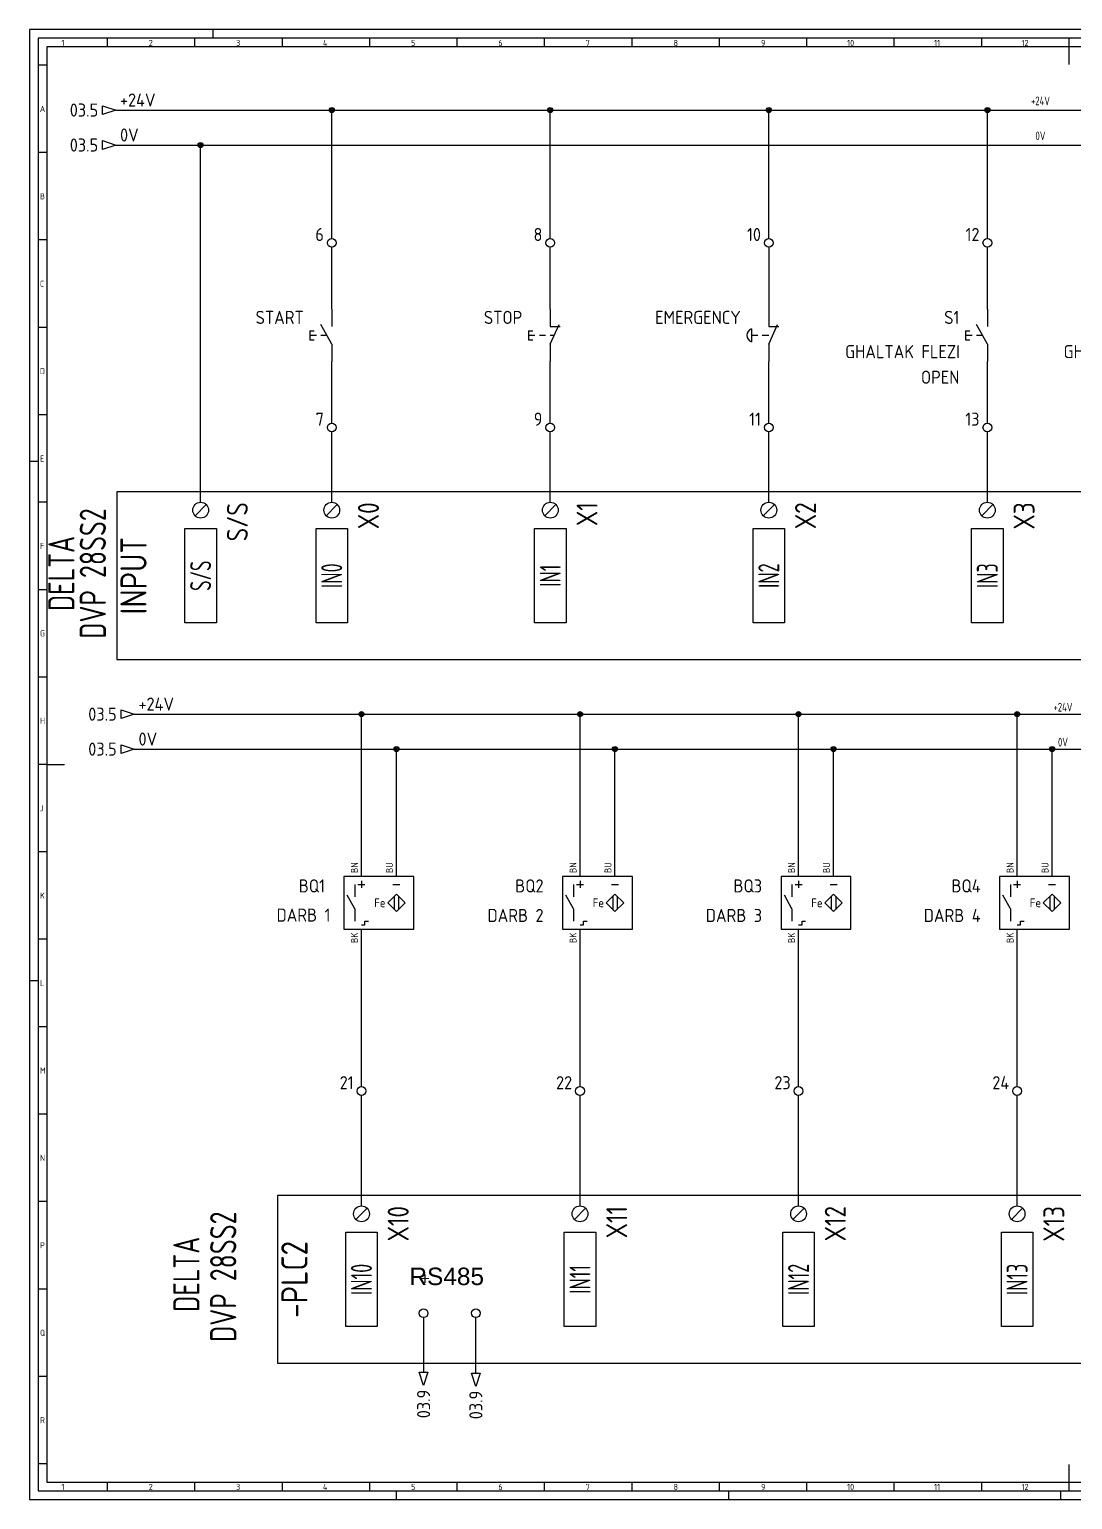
# Model space of a CAD drawing. Header units: millimetres. Extents: x -105 to 1084, y 213 to 1054.
# Drawn here: x -105 to 492, y 213 to 1054 of the extents above; entities that cross this region are included whole.
import ezdxf
from ezdxf.enums import TextEntityAlignment as Align

# ---------------------------------------------------------------- set-up
doc = ezdxf.new("R2010")
doc.units = ezdxf.units.MM
doc.header["$LTSCALE"] = 8
for name, color, linetype in [('035', 5, 'Continuous'), ('07', 7, 'Continuous'), ('DESC', 1, 'Continuous'), ('MISC', 2, 'Continuous'), ('RED_2.5mm^2', 1, 'Continuous'), ('SYMS', 7, 'Continuous'), ('TAGS', 51, 'Continuous'), ('TERMS', 4, 'Continuous'), ('WIRENO', 70, 'Continuous'), ('WIREREF_DEST', 61, 'Continuous'), ('XREF', 7, 'Continuous')]:
    doc.layers.add(name, color=color, linetype=linetype)
doc.styles.add('ISO Proportional', font='isocp.shx')
doc.styles.add('WD_IEC', font='ISOCP2.shx', dxfattribs={"width": 0.9, "height": 4})

# ---------------------------------------------------------------- blocks, each defined once
blk = doc.blocks.new('IEC_border_a0')
at = {"layer": '035', "color": 0}
for p, q in [((0, 841), (0, 0)), ((1189, 841), (0, 841)), ((44.5, 836), (44.5, 831)), ((94.5, 836), (94.5, 831)), ((105, 841), (105, 836)), ((144.5, 836), (144.5, 831)), ((194.5, 836), (194.5, 831)), ((244.5, 836), (244.5, 831)), ((294.5, 836), (294.5, 831)), ((344.5, 836), (344.5, 831)), ((394.5, 836), (394.5, 831)), ((444.5, 836), (444.5, 831)), ((494.5, 836), (494.5, 831)), ((544.5, 836), (544.5, 831)), ((594.5, 836), (594.5, 831)), ((9.98, 820.54), (5, 820.54)), ((9.98, 770.54), (5, 770.54)), ((9.98, 720.54), (5, 720.54)), ((9.98, 670.54), (5, 670.54)), ((9.98, 620.54), (5, 620.54)), ((0, 594), (5, 594)), ((10, 570.5), (5.02, 570.5)), ((10, 520.5), (5, 520.5)), ((10, 470.5), (5.02, 470.5)), ((10, 420.5), (5.02, 420.5)), ((10, 370.5), (5.02, 370.5)), ((10, 320.5), (5.02, 320.5)), ((0, 297), (5, 297)), ((10.02, 270.46), (5.03, 270.46)), ((10.02, 220.46), (5.03, 220.46)), ((10.02, 170.46), (5.03, 170.46)), ((10.02, 120.46), (5.03, 120.46)), ((10.02, 70.46), (5.03, 70.46)), ((10.03, 20.42), (5.05, 20.42)), ((44.5, 10), (44.5, 5)), ((94.5, 10), (94.5, 5)), ((144.5, 10), (144.5, 5)), ((194.5, 10), (194.5, 5)), ((244.5, 10), (244.5, 5)), ((294.5, 10), (294.5, 5)), ((344.5, 10), (344.5, 5)), ((394.5, 10), (394.5, 5)), ((444.5, 10), (444.5, 5)), ((494.5, 10), (494.5, 5)), ((544.5, 10), (544.5, 5)), ((594.5, 10), (594.5, 5)), ((0, 0), (1189, 0)), ((210, 0), (210, 5)), ((400, 0), (400, 5)), ((590, 0), (590, 5))]:
    blk.add_line(p, q, dxfattribs=at)
blk.add_lwpolyline([(10, 10), (1179, 10), (1179, 831), (10, 831)], close=True, dxfattribs=at)
at = {"layer": '07', "color": 0}
for p, q in [((594.5, 831), (594.5, 821)), ((10, 420.5), (20, 420.5)), ((594.5, 20), (594.5, 10))]:
    blk.add_line(p, q, dxfattribs=at)
blk.add_lwpolyline([(5, 5), (1184, 5), (1184, 836), (5, 836)], close=True, dxfattribs=at)
at = {"layer": '035', "color": 0, "style": 'ISO Proportional'}
for s, p in [('1', (18.31, 831.5)), ('2', (68.23, 831.5)), ('3', (118.18, 831.5)), ('4', (167.88, 831.5)), ('5', (218.34, 831.5)), ('6', (268.19, 831.5)), ('7', (318.17, 831.5)), ('8', (368.42, 831.5)), ('9', (418.46, 831.5)), ('10', (467.72, 831.5)), ('11', (517.49, 831.5)), ('12', (567.49, 831.5)), ('A', (6, 793.79)), ('B', (6, 743.79)), ('C', (6, 693.79)), ('D', (6, 643.79)), ('E', (6.02, 593.75)), ('F', (6.02, 543.75)), ('G', (6.02, 493.75)), ('H', (6.02, 443.75)), ('J', (6.02, 393.75)), ('K', (6.02, 343.75)), ('L', (6.03, 293.72)), ('M', (6.03, 243.72)), ('N', (6.03, 193.72)), ('P', (6.03, 143.72)), ('Q', (6.03, 93.72)), ('R', (6.05, 43.68)), ('1', (18.31, 5.5)), ('2', (68.23, 5.5)), ('3', (118.18, 5.5)), ('4', (167.88, 5.5)), ('5', (218.34, 5.5)), ('6', (268.19, 5.5)), ('7', (318.17, 5.5)), ('8', (368.42, 5.5)), ('9', (418.46, 5.5)), ('10', (467.72, 5.5)), ('11', (517.49, 5.5)), ('12', (567.49, 5.5))]:
    blk.add_text(s, height=3.5, dxfattribs=at).set_placement(p)
blk = doc.blocks.new('PLCIO_F85')
at = {"layer": 'SYMS'}
for p, q in [((-48, 48), (-48, -48)), ((1036, 48), (-48, 48)), ((-3.18, 34.32), (3.18, 40.68)), ((71.82, 34.32), (78.18, 40.68)), ((196.82, 34.32), (203.18, 40.68)), ((321.82, 34.32), (328.18, 40.68)), ((446.82, 34.32), (453.18, 40.68)), ((-9, -27), (-9, 27)), ((-9, 27), (9, 27)), ((9, 27), (9, -27)), ((66, -27), (66, 27)), ((66, 27), (84, 27)), ((84, 27), (84, -27)), ((191, -27), (191, 27)), ((191, 27), (209, 27)), ((209, 27), (209, -27)), ((316, -27), (316, 27)), ((316, 27), (334, 27)), ((334, 27), (334, -27)), ((441, -27), (441, 27)), ((441, 27), (459, 27)), ((459, 27), (459, -27)), ((9, -27), (-9, -27)), ((84, -27), (66, -27)), ((209, -27), (191, -27)), ((334, -27), (316, -27)), ((459, -27), (441, -27)), ((-48, -48), (1036, -48))]:
    blk.add_line(p, q, dxfattribs=at)
for centre in [(0, 37.5), (75, 37.5), (200, 37.5), (325, 37.5), (450, 37.5)]:
    blk.add_circle(centre, 4.5, dxfattribs=at)
at = {"layer": 'SYMS', "style": 'WD_IEC', "width": 0.9}
for tag, p in [('TERMDESC02', (81.25, 60)), ('TERMDESC03', (206.25, 60)), ('TERMDESC04', (331.25, 60)), ('TERMDESC05', (456.25, 60)), ('TERMDESC06', (581.25, 60)), ('TERMDESC08', (831.25, 60)), ('TERMDESC09', (956.25, 60)), ('TERMDESC01', (6.25, 60)), ('TERMDESC07', (706.25, 60))]:
    blk.add_attdef(tag, text='', height=12, rotation=90, dxfattribs=at).set_placement(p, align=Align.TOP_LEFT)
at = {"layer": 'SYMS', "style": 'WD_IEC', "width": 0.9, "flags": 1}
for tag, p in [('X2TERM01', (0, 42)), ('X2TERM02', (75, 42)), ('X2TERM03', (200, 42)), ('X2TERM04', (325, 42)), ('X2TERM05', (450, 42)), ('X2TERM06', (575, 42)), ('X2TERM07', (700, 42)), ('X2TERM08', (825, 42)), ('X2TERM09', (950, 42))]:
    blk.add_attdef(tag, text='', height=1.92, rotation=90, dxfattribs=at).set_placement(p, align=Align.RIGHT)
at = {"layer": 'SYMS', "style": 'WD_IEC', "width": 0.9}
for tag, p in [('TERM01', (15, 42)), ('TERM02', (90, 42)), ('TERM03', (215, 42)), ('TERM04', (340, 42)), ('TERM05', (465, 42)), ('TERM06', (590, 42)), ('TERM07', (715, 42)), ('TERM08', (840, 42)), ('TERM09', (965, 42))]:
    blk.add_attdef(tag, text='', height=12, rotation=90, dxfattribs=at).set_placement(p, align=Align.TOP_RIGHT)
at = {"layer": 'SYMS', "style": 'WD_IEC'}
for tag, width, p in [('LINE1', 0.9, (-87, 0)), ('LINE2', 0.9, (-69, 0)), ('DESC', 0.9, (-50.84, 0)), ('INST', 0.8, (-159, 0)), ('LOC', 0.8, (-141, 0)), ('MFG', 0.8, (-123, 0)), ('CAT', 0.8, (-105, 0)), ('TAG', 0.9, (-30.87, 0))]:
    blk.add_attdef(tag, text='', height=15, rotation=90, dxfattribs=dict(at, width=width)).set_placement(p, align=Align.CENTER)
at = {"layer": 'SYMS', "style": 'WD_IEC', "width": 0.7}
for tag, p in [('TAGA02', (75, 0)), ('TAGA03', (200, 0)), ('TAGA04', (325, 0)), ('TAGA05', (450, 0)), ('TAGA06', (575, 0)), ('TAGA07', (700, 0)), ('TAGA08', (825, 0)), ('TAGA09', (950, 0)), ('TAGA01', (0, 0))]:
    blk.add_attdef(tag, text='', height=12, rotation=90, dxfattribs=at).set_placement(p, align=Align.MIDDLE_CENTER)
at = {"layer": 'SYMS', "linetype": 'Continuous', "style": 'WD_IEC', "width": 0.9, "flags": 9}
blk.add_attdef('ASSYCODE', text='', height=1.92, rotation=90, dxfattribs=at).set_placement((-102.85, -22.08), align=Align.CENTER)
at = {"layer": 'SYMS', "style": 'WD_IEC', "width": 0.9}
for tag, p in [('DESCA01', (-9, -111)), ('DESCB01', (9, -111)), ('DESCC01', (27, -111)), ('DESCD01', (45, -111)), ('DESCE01', (63, -111)), ('DESCA02', (66, -111)), ('DESCB02', (84, -111)), ('DESCC02', (102, -111)), ('DESCD02', (120, -111)), ('DESCE02', (138, -111)), ('DESCA03', (191, -111)), ('DESCB03', (209, -111)), ('DESCC03', (227, -111)), ('DESCD03', (245, -111)), ('DESCE03', (263, -111)), ('DESCA04', (316, -111)), ('DESCB04', (334, -111)), ('DESCC04', (352, -111)), ('DESCD04', (370, -111)), ('DESCE04', (388, -111)), ('DESCA05', (441, -111)), ('DESCB05', (459, -111)), ('DESCC05', (477, -111)), ('DESCD05', (495, -111)), ('DESCE05', (513, -111)), ('DESCA06', (566, -111)), ('DESCB06', (584, -111)), ('DESCC06', (602, -111)), ('DESCD06', (620, -111)), ('DESCE06', (638, -111)), ('DESCA07', (691, -111)), ('DESCB07', (709, -111)), ('DESCC07', (727, -111)), ('DESCD07', (745, -111)), ('DESCE07', (763, -111)), ('DESCA08', (816, -111)), ('DESCB08', (834, -111)), ('DESCC08', (852, -111)), ('DESCD08', (870, -111)), ('DESCE08', (888, -111)), ('DESCA09', (941, -111)), ('DESCB09', (959, -111)), ('DESCC09', (977, -111)), ('DESCD09', (995, -111)), ('DESCE09', (1013, -111))]:
    blk.add_attdef(tag, text='', height=15, rotation=90, dxfattribs=at).set_placement(p, align=Align.RIGHT)
blk = doc.blocks.new('WDDOT')
for radius in [0.72, 0.449, 0.223]:
    blk.add_circle((0, 0), radius)
blk = doc.blocks.new('VPB12')
for p, q in [((0, 7.5), (0, 2.5)), ((-6.25, 1.25), (-6.25, -1.25)), ((-6.25, 1.25), (-5, 1.25)), ((-6.25, 0), (-4.38, 0)), ((-3.12, 0), (-1.39, 0)), ((0, -2.5), (2.5, 3.12)), ((0, 2.5), (2.87, 2.5)), ((0, 0), (1.11, 0)), ((-6.25, -1.25), (-5, -1.25)), ((0, -2.5), (0, -7.5))]:
    blk.add_line(p, q)
at = {"style": 'WD_IEC'}
for tag, p in [('INST', (-8, 10.25)), ('LOC', (-8, 6.75)), ('TAG1', (-8, 3.25)), ('DESC1', (-8, -10.35)), ('DESC2', (-8, -13.85)), ('DESC3', (-8, -17.35))]:
    blk.add_attdef(tag, text='', height=2.5, dxfattribs=at).set_placement(p, align=Align.RIGHT)
blk.add_attdef('TERM01', text='', height=2, rotation=90, dxfattribs=at).set_placement((-1, 7.5), align=Align.RIGHT)
at = {"style": 'WD_IEC', "flags": 1}
for tag, p, height in [('X2TERM01', (0, 7.5), 0.32), ('CONTACT', (0.5, 4.5), 1), ('COMMON', (1.75, 3.25), 1), ('X1LINK', (1.5, 0), 0.32), ('ASSYCODE', (1, -4), 1), ('X8TERM02', (0, -7.5), 0.32), ('FAMILY', (1, -5.5), 1), ('CATDESC', (1, -7), 1)]:
    blk.add_attdef(tag, p, '', height=height, dxfattribs=at)
at = {"style": 'WD_IEC', "flags": 9}
for tag, p in [('MFG', (-8.5, -0.25)), ('CAT', (-8.5, -2.75))]:
    blk.add_attdef(tag, text='', height=1.5, dxfattribs=at).set_placement(p, align=Align.RIGHT)
at = {"style": 'WD_IEC'}
blk.add_attdef('TERM02', (-1, -7.5), '', height=2, rotation=90, dxfattribs=at)
at = {"lineweight": 15, "style": 'WD_IEC'}
blk.add_attdef('XREF', text='', height=2.5, dxfattribs=at).set_placement((-8, -6.35), align=Align.RIGHT)
blk = doc.blocks.new('VPB12M')
for p, q in [((0, 7.5), (0, 2.5)), ((-5, 1.875), (-5, -1.875)), ((-5, 0), (-3.125, 0)), ((-1.94444, 0), (0, 0)), ((0, -2.5), (2.5, 3.125)), ((0, 2.5), (2.8678, 2.5)), ((0, -2.5), (0, -7.5))]:
    blk.add_line(p, q)
blk.add_arc((-4.21875, 0), 2.03125, 112.6198649, 247.3801351)
at = {"style": 'WD_IEC'}
for tag, p in [('INST', (-8, 10.25)), ('LOC', (-8, 6.75)), ('TAG1', (-8, 3.25)), ('DESC1', (-8, -10.35)), ('DESC2', (-8, -13.85)), ('DESC3', (-8, -17.35))]:
    blk.add_attdef(tag, text='', height=2.5, dxfattribs=at).set_placement(p, align=Align.RIGHT)
blk.add_attdef('TERM01', text='', height=2, rotation=90, dxfattribs=at).set_placement((-1, 7.5), align=Align.RIGHT)
at = {"style": 'WD_IEC', "flags": 1}
for tag, p, height in [('X2TERM01', (0, 7.5), 0.32), ('CONTACT', (0.5, 4.5), 1), ('COMMON', (1.75, 3.25), 1), ('X1LINK', (1.5, 0), 0.32), ('ASSYCODE', (1, -4), 1), ('X8TERM02', (0, -7.5), 0.32), ('FAMILY', (1, -5.5), 1), ('CATDESC', (1, -7), 1)]:
    blk.add_attdef(tag, p, '', height=height, dxfattribs=at)
at = {"style": 'WD_IEC', "flags": 9}
for tag, p in [('MFG', (-8.5, -0.25)), ('CAT', (-8.5, -2.75))]:
    blk.add_attdef(tag, text='', height=1.5, dxfattribs=at).set_placement(p, align=Align.RIGHT)
at = {"style": 'WD_IEC'}
blk.add_attdef('TERM02', (-1, -7.5), '', height=2, rotation=90, dxfattribs=at)
at = {"lineweight": 15, "style": 'WD_IEC'}
blk.add_attdef('XREF', text='', height=2.5, dxfattribs=at).set_placement((-8, -6.35), align=Align.RIGHT)
blk = doc.blocks.new('VPB11')
for p, q in [((0, 7.5), (0, 2.5)), ((-6.25, 1.25), (-6.25, -1.25)), ((-6.25, 1.25), (-5, 1.25)), ((-6.25, 0), (-4.375, 0)), ((0, -2.5), (-3.125, 3.125)), ((-3.125, 0), (-1.389, 0)), ((-6.25, -1.25), (-5, -1.25)), ((0, -2.5), (0, -7.5))]:
    blk.add_line(p, q)
at = {"style": 'WD_IEC'}
for tag, p in [('INST', (-8, 10.25)), ('LOC', (-8, 6.75)), ('TAG1', (-8, 3.25)), ('DESC1', (-8, -10.35)), ('DESC2', (-8, -13.85)), ('DESC3', (-8, -17.35))]:
    blk.add_attdef(tag, text='', height=2.5, dxfattribs=at).set_placement(p, align=Align.RIGHT)
blk.add_attdef('TERM01', text='', height=2, rotation=90, dxfattribs=at).set_placement((-1, 7.5), align=Align.RIGHT)
at = {"style": 'WD_IEC', "flags": 1}
for tag, p, height in [('X2TERM01', (0, 7.5), 0.32), ('CONTACT', (0.5, 4.5), 1), ('COMMON', (1.75, 3.25), 1), ('X1LINK', (0, 0), 0.32), ('ASSYCODE', (1, -4), 1), ('X8TERM02', (0, -7.5), 0.32), ('FAMILY', (1, -5.5), 1), ('CATDESC', (1, -7), 1)]:
    blk.add_attdef(tag, p, '', height=height, dxfattribs=at)
at = {"style": 'WD_IEC', "flags": 9}
for tag, p in [('MFG', (-8.5, -0.25)), ('CAT', (-8.5, -2.75))]:
    blk.add_attdef(tag, text='', height=1.5, dxfattribs=at).set_placement(p, align=Align.RIGHT)
at = {"style": 'WD_IEC'}
blk.add_attdef('TERM02', (-1, -7.5), '', height=2, rotation=90, dxfattribs=at)
at = {"lineweight": 15, "style": 'WD_IEC'}
blk.add_attdef('XREF', text='', height=2.5, dxfattribs=at).set_placement((-8, -6.35), align=Align.RIGHT)
blk = doc.blocks.new('VT0_02')
blk.add_circle((0, 0), 1.25)
at = {"style": 'WD_IEC'}
blk.add_attdef('TAG1', text='', height=2.5, dxfattribs=at).set_placement((-0.5, 1.75), align=Align.RIGHT)
at = {"style": 'WD_IEC', "flags": 1}
for tag, p in [('X4TERM01', (-1.25, 0)), ('X2TERM01', (0, 1.25)), ('X1TERM01', (1.25, 0)), ('X8TERM01', (0, -1.25))]:
    blk.add_attdef(tag, p, '', height=0.32, dxfattribs=at)
blk = doc.blocks.new('VT0002')
blk.add_circle((0, 0), 1.25)
at = {"style": 'WD_IEC'}
for tag, p in [('INST', (-2.25, 6.5)), ('LOC', (-2.25, 3.5)), ('DESC1', (-2.25, -6.25)), ('DESC2', (-2.25, -9.25)), ('DESC3', (-2.25, -12.25))]:
    blk.add_attdef(tag, text='', height=2.5, dxfattribs=at).set_placement(p, align=Align.RIGHT)
at = {"style": 'WD_IEC', "flags": 1}
for tag, p, height in [('ASSYCODE', (2.75, 10.75), 1), ('CATDESC', (2.75, 9.25), 1), ('MFG', (2.75, 7.25), 1.5), ('CAT', (2.75, 4.75), 1.5), ('X4PIN01', (-1.25, 1), 0.25), ('X4TERM01', (-1.25, 0), 0.25), ('X4TERMDESC01', (-1.25, 0.5), 0.4), ('STRIPSEQ', (0, 0), 0.025), ('X2PIN01', (0, 2.25), 0.25), ('X2TERM01', (0, 1.25), 0.25), ('X8PIN01', (0, -0.25), 0.25), ('X2TERMDESC01', (0, 1.75), 0.4), ('X1PIN01', (1.25, 1), 0.25), ('X1TERM01', (1.25, 0), 0.25), ('X1TERMDESC01', (1.25, 0.5), 0.4), ('LINKTERM', (0, -0.04), 0.025), ('X8TERM01', (0, -1.25), 0.25), ('X8TERMDESC01', (0, -0.75), 0.4)]:
    blk.add_attdef(tag, p, '', height=height, dxfattribs=at)
at = {"style": 'WD_IEC', "flags": 8}
for tag, height, p in [('TAGSTRIP', 2.5, (-2.25, 0.5)), ('TERM01', 2, (-2.25, -3.25))]:
    blk.add_attdef(tag, text='', height=height, dxfattribs=at).set_placement(p, align=Align.RIGHT)
blk = doc.blocks.new('PLCIO_1346')
at = {"layer": 'SYMS'}
for p, q in [((-48, 48), (-48, -48)), ((911, 48), (-48, 48)), ((-3.18, 34.32), (3.18, 40.68)), ((121.82, 34.32), (128.18, 40.68)), ((246.82, 34.32), (253.18, 40.68)), ((371.82, 34.32), (378.18, 40.68)), ((-9, -27), (-9, 27)), ((-9, 27), (9, 27)), ((9, 27), (9, -27)), ((116, -27), (116, 27)), ((116, 27), (134, 27)), ((134, 27), (134, -27)), ((241, -27), (241, 27)), ((241, 27), (259, 27)), ((259, 27), (259, -27)), ((366, -27), (366, 27)), ((366, 27), (384, 27)), ((384, 27), (384, -27)), ((9, -27), (-9, -27)), ((134, -27), (116, -27)), ((259, -27), (241, -27)), ((384, -27), (366, -27)), ((-48, -48), (911, -48))]:
    blk.add_line(p, q, dxfattribs=at)
for centre in [(0, 37.5), (125, 37.5), (250, 37.5), (375, 37.5)]:
    blk.add_circle(centre, 4.5, dxfattribs=at)
at = {"layer": 'SYMS', "style": 'WD_IEC', "width": 0.9}
for tag, p in [('TERMDESC02', (131.25, 60)), ('TERMDESC03', (256.25, 60)), ('TERMDESC04', (381.25, 60)), ('TERMDESC05', (506.25, 60)), ('TERMDESC06', (631.25, 60)), ('TERMDESC08', (881.25, 60)), ('TERMDESC01', (6.25, 60)), ('TERMDESC07', (756.25, 60))]:
    blk.add_attdef(tag, text='', height=12, rotation=90, dxfattribs=at).set_placement(p, align=Align.TOP_LEFT)
at = {"layer": 'SYMS', "style": 'WD_IEC', "width": 0.9, "flags": 1}
for tag, p in [('X2TERM01', (0, 42)), ('X2TERM02', (125, 42)), ('X2TERM03', (250, 42)), ('X2TERM04', (375, 42)), ('X2TERM05', (500, 42)), ('X2TERM06', (625, 42)), ('X2TERM07', (750, 42)), ('X2TERM08', (875, 42))]:
    blk.add_attdef(tag, text='', height=1.92, rotation=90, dxfattribs=at).set_placement(p, align=Align.RIGHT)
at = {"layer": 'SYMS', "style": 'WD_IEC', "width": 0.9}
for tag, p in [('TERM01', (15, 42)), ('TERM02', (140, 42)), ('TERM03', (265, 42)), ('TERM04', (390, 42)), ('TERM05', (515, 42)), ('TERM06', (640, 42)), ('TERM07', (765, 42)), ('TERM08', (890, 42))]:
    blk.add_attdef(tag, text='', height=12, rotation=90, dxfattribs=at).set_placement(p, align=Align.TOP_RIGHT)
at = {"layer": 'SYMS', "style": 'WD_IEC'}
for tag, width, p in [('LINE1', 0.9, (-87, 0)), ('LINE2', 0.9, (-69, 0)), ('DESC', 0.9, (-50.84, 0)), ('INST', 0.8, (-159, 0)), ('LOC', 0.8, (-141, 0)), ('MFG', 0.8, (-123, 0)), ('CAT', 0.8, (-105, 0)), ('TAG', 0.9, (-30.87, 0))]:
    blk.add_attdef(tag, text='', height=15, rotation=90, dxfattribs=dict(at, width=width)).set_placement(p, align=Align.CENTER)
at = {"layer": 'SYMS', "style": 'WD_IEC', "width": 0.7}
for tag, p in [('TAGA02', (125, 0)), ('TAGA03', (250, 0)), ('TAGA04', (375, 0)), ('TAGA05', (500, 0)), ('TAGA06', (625, 0)), ('TAGA07', (750, 0)), ('TAGA08', (875, 0)), ('TAGA01', (0, 0))]:
    blk.add_attdef(tag, text='', height=12, rotation=90, dxfattribs=at).set_placement(p, align=Align.MIDDLE_CENTER)
at = {"layer": 'SYMS', "linetype": 'Continuous', "style": 'WD_IEC', "width": 0.9, "flags": 9}
blk.add_attdef('ASSYCODE', text='', height=1.92, rotation=90, dxfattribs=at).set_placement((-102.85, -22.08), align=Align.CENTER)
at = {"layer": 'SYMS', "style": 'WD_IEC', "width": 0.9}
for tag, p in [('DESCA01', (-9, -111)), ('DESCB01', (9, -111)), ('DESCC01', (27, -111)), ('DESCD01', (45, -111)), ('DESCE01', (63, -111)), ('DESCA02', (116, -111)), ('DESCB02', (134, -111)), ('DESCC02', (152, -111)), ('DESCD02', (170, -111)), ('DESCE02', (188, -111)), ('DESCA03', (241, -111)), ('DESCB03', (259, -111)), ('DESCC03', (277, -111)), ('DESCD03', (295, -111)), ('DESCE03', (313, -111)), ('DESCA04', (366, -111)), ('DESCB04', (384, -111)), ('DESCC04', (402, -111)), ('DESCD04', (420, -111)), ('DESCE04', (438, -111)), ('DESCA05', (491, -111)), ('DESCB05', (509, -111)), ('DESCC05', (527, -111)), ('DESCD05', (545, -111)), ('DESCE05', (563, -111)), ('DESCA06', (616, -111)), ('DESCB06', (634, -111)), ('DESCC06', (652, -111)), ('DESCD06', (670, -111)), ('DESCE06', (688, -111)), ('DESCA07', (741, -111)), ('DESCB07', (759, -111)), ('DESCC07', (777, -111)), ('DESCD07', (795, -111)), ('DESCE07', (813, -111)), ('DESCA08', (866, -111)), ('DESCB08', (884, -111)), ('DESCC08', (902, -111)), ('DESCD08', (920, -111)), ('DESCE08', (938, -111))]:
    blk.add_attdef(tag, text='', height=15, rotation=90, dxfattribs=at).set_placement(p, align=Align.RIGHT)
blk = doc.blocks.new('VPX11IN3')
for p, q in [((-1.875, 5.25), (-1.875, 1.75)), ((-1, 5.25), (1, 5.25)), ((0, 6.25), (0, 4.25)), ((9, 5.25), (11, 5.25)), ((-1.875, -1.75), (-4.0625, 2.1875)), ((9.375, 1.875), (9.375, -1.875)), ((10.625, 1.875), (10.625, -1.875)), ((-1.875, -1.75), (-1.875, -5.25)), ((0, -6.25), (1, -6.25)), ((1, -6.25), (1, -5.25)), ((1, -5.25), (2, -5.25))]:
    blk.add_line(p, q)
for points in [[(-5, -7.5), (15, -7.5), (15, 7.5), (-5, 7.5)], [(10, 2.5), (12.5, 0), (10, -2.5), (7.5, 0)]]:
    blk.add_lwpolyline(points, close=True)
at = {"style": 'WD_IEC'}
blk.add_text('Fe', height=2.5, dxfattribs=at).set_placement((6.875, 0), align=Align.MIDDLE_RIGHT)
for tag, p in [('INST', (-6.75, 10.25)), ('LOC', (-6.75, 6.75)), ('TAG1', (-6.75, 3.25)), ('DESC1', (-6.75, -5.2)), ('DESC2', (-6.75, -8.7)), ('DESC3', (-6.75, -12.2)), ('WDTAGALT', (-6.25, -15.125))]:
    blk.add_attdef(tag, text='', height=2.5, dxfattribs=at).set_placement(p, align=Align.RIGHT)
for tag, p in [('TERM02', (-1, 8.5)), ('TERM03', (9, 8.5))]:
    blk.add_attdef(tag, p, '', height=2, rotation=90, dxfattribs=at)
at = {"style": 'WD_IEC', "flags": 1}
for tag, p, height in [('X2TERM02', (0, 7.5), 0.32), ('X2TERM03', (10, 7.5), 0.32), ('MFG', (17.75, 6.5), 1.5), ('CAT', (17.75, 4), 1.5), ('ASSYCODE', (16, -4), 1), ('X8TERM01', (0, -7.5), 0.32), ('FAMILY', (16, -5.5), 1), ('CATDESC', (16, -7), 1)]:
    blk.add_attdef(tag, p, '', height=height, dxfattribs=at)
at = {"lineweight": 15, "style": 'WD_IEC'}
blk.add_attdef('XREF', text='', height=2.5, dxfattribs=at).set_placement((-6.75, -1.35), align=Align.RIGHT)
at = {"style": 'WD_IEC'}
blk.add_attdef('TERM01', text='', height=2, rotation=90, dxfattribs=at).set_placement((-1, -8.5), align=Align.RIGHT)
blk = doc.blocks.new('HA1D3')
blk.add_lwpolyline([(0, 0), (-3.75, -1.25), (-3.75, 1.25)], close=True)
at = {"style": 'WD_IEC'}
blk.add_attdef('XREF', text='', height=2.5, dxfattribs=at).set_placement((-5, 0), align=Align.MIDDLE_RIGHT)
at = {"style": 'WD_IEC', "flags": 1}
blk.add_attdef('SIGCODE', text='', height=1, dxfattribs=at).set_placement((-2.5, 1.8), align=Align.RIGHT)
at = {"style": 'WD_IEC'}
for tag, p, height, flags in [('X1TERM01', (0, 0), 0.32, 1), ('WIRENO', (1.25, 1), 2.5, 8)]:
    blk.add_attdef(tag, p, '', height=height, dxfattribs=dict(at, flags=flags))
blk.add_attdef('DESC1', text='', height=2.5, dxfattribs=at).set_placement((1.25, -1), align=Align.TOP_LEFT)
blk = doc.blocks.new('WD_WNH')
at = {"linetype": 'Continuous', "style": 'WD_IEC', "width": 0.8}
blk.add_attdef('WIRENO', text='', height=2.5, dxfattribs=at).set_placement((0, 0.75), align=Align.CENTER)
at = {"style": 'WD_IEC', "flags": 1}
for tag, p in [('W08USER', (0, 0.375)), ('W04USER', (0, 0.875)), ('W05USER', (0, 0.75)), ('W09USER', (0, 0.25)), ('W03USER', (0, 1)), ('W06USER', (0, 0.625)), ('W07USER', (0, 0.5)), ('W02USER', (0, 1.125)), ('W01USER', (0, 1.25)), ('W10USER', (0, 0.125))]:
    blk.add_attdef(tag, text='', height=0.08, dxfattribs=at).set_placement(p, align=Align.CENTER)
blk = doc.blocks.new('HA1S4')
blk.add_lwpolyline([(0, -3.75), (-1.25, 0), (1.25, 0)], close=True)
at = {"style": 'WD_IEC', "flags": 8}
blk.add_attdef('WIRENO', (-1, 1.25), '', height=2.5, rotation=90, dxfattribs=at)
at = {"style": 'WD_IEC'}
blk.add_attdef('DESC1', text='', height=2.5, rotation=90, dxfattribs=at).set_placement((1, 1.25), align=Align.TOP_LEFT)
at = {"style": 'WD_IEC', "flags": 1}
blk.add_attdef('X2TERM01', (0, 0), '', height=0.32, dxfattribs=at)
blk.add_attdef('SIGCODE', text='', height=1, dxfattribs=at).set_placement((-2.5, -3.2), align=Align.RIGHT)
at = {"style": 'WD_IEC'}
blk.add_attdef('XREF', text='', height=2.5, rotation=90, dxfattribs=at).set_placement((0, -5), align=Align.MIDDLE_RIGHT)

msp = doc.modelspace()

# ---------------------------------------------------------------- linework, layer by layer
at = {"layer": 'RED_2.5mm^2', "color": 0}
for p, q in [((-55.75, 1008.15), (1002, 1008.15)), ((67.85, 934.73), (67.85, 1008.15)), ((192.85, 934.73), (192.85, 1008.15)), ((317.85, 934.73), (317.85, 1008.15)), ((442.85, 934.73), (442.85, 1008.15)), ((-55.75, 988.15), (1002, 988.15)), ((-7.15, 783.79), (-7.15, 988.15)), ((67.85, 894.3), (67.85, 929.73)), ((192.85, 894.3), (192.85, 929.73)), ((317.85, 929.73), (317.85, 894.3)), ((442.85, 894.3), (442.85, 929.73)), ((67.85, 829.1), (67.85, 864.3)), ((192.85, 829.1), (192.85, 864.3)), ((317.85, 829.1), (317.85, 864.3)), ((442.85, 829.1), (442.85, 864.3)), ((67.85, 783.79), (67.85, 824.1)), ((192.85, 783.79), (192.85, 824.1)), ((317.85, 783.79), (317.85, 824.1)), ((442.85, 783.79), (442.85, 824.1)), ((-45.18, 662.6), (1017.39, 662.6)), ((84.85, 569.66), (84.85, 662.6)), ((209.85, 569.66), (209.85, 662.6)), ((334.85, 569.66), (334.85, 662.6)), ((459.85, 569.66), (459.85, 662.6)), ((-45.18, 642.6), (1017.39, 642.6)), ((104.85, 569.66), (104.85, 642.6)), ((229.85, 569.66), (229.85, 642.6)), ((354.85, 569.66), (354.85, 642.6)), ((479.85, 569.66), (479.85, 642.6)), ((84.85, 449.52), (84.85, 539.66)), ((209.85, 449.52), (209.85, 539.66)), ((334.85, 449.52), (334.85, 539.66)), ((459.85, 449.52), (459.85, 539.66)), ((84.85, 381.25), (84.85, 444.52)), ((209.85, 381.25), (209.85, 444.52)), ((334.85, 381.25), (334.85, 444.52)), ((459.85, 381.25), (459.85, 444.52)), ((120.37, 317.39), (120.37, 286.14)), ((150.27, 285.56), (150.27, 317.39))]:
    msp.add_line(p, q, dxfattribs=at)

# ---------------------------------------------------------------- block references
msp.add_blockref('IEC_border_a0', (-105.09, 213.3))
at = {"layer": 'SYMS'}
ref = msp.add_blockref('HA1D3', (-55.75, 1008.15), dxfattribs=dict(at, xscale=2, yscale=2, zscale=2))
ref.add_attrib('XREF', '03.5', dxfattribs={"layer": 'XREF', "height": 7.5, "style": 'WD_IEC'}).set_placement((-65.75, 1008.15), align=Align.MIDDLE_RIGHT)
ref.add_attrib('WIRENO', '+24V', (-53.25, 1010.15), dxfattribs={"layer": 'WIREREF_DEST', "height": 7.5, "style": 'WD_IEC', "flags": 8})
at = {"layer": 'SYMS', "color": 0, "xscale": 2, "yscale": 2, "zscale": 2}
for name, p in [('WDDOT', (67.85, 1008.15)), ('WDDOT', (192.85, 1008.15)), ('WDDOT', (317.85, 1008.15)), ('WDDOT', (442.85, 1008.15)), ('WDDOT', (-7.15, 988.15)), ('WDDOT', (84.85, 662.6)), ('WDDOT', (209.85, 662.6)), ('WDDOT', (334.85, 662.6)), ('WDDOT', (459.85, 662.6)), ('WDDOT', (104.85, 642.6)), ('WDDOT', (229.85, 642.6)), ('WDDOT', (354.85, 642.6)), ('WDDOT', (479.85, 642.6)), ('VT0_02', (120.37, 319.89)), ('VT0_02', (150.27, 319.89))]:
    msp.add_blockref(name, p, dxfattribs=at)
at = {"layer": 'SYMS'}
ref = msp.add_blockref('HA1D3', (-55.75, 988.15), dxfattribs=dict(at, xscale=2, yscale=2, zscale=2))
ref.add_attrib('XREF', '03.5', dxfattribs={"layer": 'XREF', "height": 7.5, "style": 'WD_IEC'}).set_placement((-65.75, 988.15), align=Align.MIDDLE_RIGHT)
ref.add_attrib('WIRENO', '0V', (-53.25, 990.15), dxfattribs={"layer": 'WIREREF_DEST', "height": 7.5, "style": 'WD_IEC', "flags": 8})
ref = msp.add_blockref('VT0002', (67.85, 932.23), dxfattribs=dict(at, xscale=2, yscale=2, zscale=2))
ref.add_attrib('TAGSTRIP', '6', dxfattribs={"layer": 'TAGS', "height": 7.5, "style": 'WD_IEC', "flags": 8}).set_placement((63.35, 933.23), align=Align.RIGHT)
at = {"layer": 'SYMS', "color": 0}
ref = msp.add_blockref('VT0002', (192.85, 932.23), dxfattribs=dict(at, xscale=2, yscale=2, zscale=2))
ref.add_attrib('TAGSTRIP', '8', dxfattribs={"layer": 'TAGS', "height": 7.5, "style": 'WD_IEC', "flags": 8}).set_placement((188.35, 933.23), align=Align.RIGHT)
ref = msp.add_blockref('VT0002', (317.85, 932.23), dxfattribs=dict(at, xscale=2, yscale=2, zscale=2))
ref.add_attrib('TAGSTRIP', '10', dxfattribs={"layer": 'TAGS', "height": 7.5, "style": 'WD_IEC', "flags": 8}).set_placement((313.35, 933.23), align=Align.RIGHT)
ref = msp.add_blockref('VT0002', (442.85, 932.23), dxfattribs=dict(at, xscale=2, yscale=2, zscale=2))
ref.add_attrib('TAGSTRIP', '12', dxfattribs={"layer": 'TAGS', "height": 7.5, "style": 'WD_IEC', "flags": 8}).set_placement((438.35, 933.23), align=Align.RIGHT)
ref = msp.add_blockref('VPB11', (67.85, 879.3), dxfattribs=dict(at, xscale=2, yscale=2, zscale=2))
ref.add_attrib('TAG1', 'START', dxfattribs={"layer": 'TAGS', "height": 7.5, "style": 'WD_IEC'}).set_placement((51.85, 885.8), align=Align.RIGHT)
ref = msp.add_blockref('VPB12', (192.85, 879.3), dxfattribs=dict(at, xscale=2, yscale=2, zscale=2))
ref.add_attrib('TAG1', 'STOP', dxfattribs={"layer": 'TAGS', "height": 7.5, "style": 'WD_IEC'}).set_placement((176.85, 885.8), align=Align.RIGHT)
ref = msp.add_blockref('VPB12M', (317.85, 879.3), dxfattribs=dict(at, xscale=2, yscale=2, zscale=2))
ref.add_attrib('TAG1', 'EMERGENCY', dxfattribs={"layer": 'TAGS', "height": 7.5, "style": 'WD_IEC'}).set_placement((301.85, 885.8), align=Align.RIGHT)
ref = msp.add_blockref('VPB11', (442.85, 879.3), dxfattribs=dict(at, xscale=2, yscale=2, zscale=2))
ref.add_attrib('DESC2', 'OPEN', dxfattribs={"layer": 'DESC', "height": 7.5, "style": 'WD_IEC'}).set_placement((426.85, 851.6), align=Align.RIGHT)
ref.add_attrib('DESC1', 'GHALTAK FLEZI', dxfattribs={"layer": 'DESC', "height": 7.5, "style": 'WD_IEC'}).set_placement((427.2, 866.22), align=Align.RIGHT)
ref.add_attrib('TAG1', 'S1', dxfattribs={"layer": 'TAGS', "height": 7.5, "style": 'WD_IEC'}).set_placement((426.85, 885.8), align=Align.RIGHT)
ref = msp.add_blockref('VPB11', (567.79, 879.3), dxfattribs=dict(at, xscale=2, yscale=2, zscale=2))
ref.add_attrib('DESC2', 'CLOSE', dxfattribs={"layer": 'DESC', "height": 7.5, "style": 'WD_IEC'}).set_placement((551.79, 851.6), align=Align.RIGHT)
ref.add_attrib('DESC1', 'GHALTAK FLEZI', dxfattribs={"layer": 'DESC', "height": 7.5, "style": 'WD_IEC'}).set_placement((552.14, 866.22), align=Align.RIGHT)
ref.add_attrib('TAG1', 'S2', dxfattribs={"layer": 'TAGS', "height": 7.5, "style": 'WD_IEC'}).set_placement((551.79, 885.8), align=Align.RIGHT)
at = {"layer": 'SYMS'}
ref = msp.add_blockref('VT0002', (67.85, 826.6), dxfattribs=dict(at, xscale=2, yscale=2, zscale=2))
ref.add_attrib('TAGSTRIP', '7', dxfattribs={"layer": 'TAGS', "height": 7.5, "style": 'WD_IEC', "flags": 8}).set_placement((63.35, 827.6), align=Align.RIGHT)
at = {"layer": 'SYMS', "color": 0}
ref = msp.add_blockref('VT0002', (192.85, 826.6), dxfattribs=dict(at, xscale=2, yscale=2, zscale=2))
ref.add_attrib('TAGSTRIP', '9', dxfattribs={"layer": 'TAGS', "height": 7.5, "style": 'WD_IEC', "flags": 8}).set_placement((188.35, 827.6), align=Align.RIGHT)
ref = msp.add_blockref('VT0002', (317.85, 826.6), dxfattribs=dict(at, xscale=2, yscale=2, zscale=2))
ref.add_attrib('TAGSTRIP', '11', dxfattribs={"layer": 'TAGS', "height": 7.5, "style": 'WD_IEC', "flags": 8}).set_placement((313.35, 827.6), align=Align.RIGHT)
ref = msp.add_blockref('VT0002', (442.85, 826.6), dxfattribs=dict(at, xscale=2, yscale=2, zscale=2))
ref.add_attrib('TAGSTRIP', '13', dxfattribs={"layer": 'TAGS', "height": 7.5, "style": 'WD_IEC', "flags": 8}).set_placement((438.35, 827.6), align=Align.RIGHT)
ref = msp.add_blockref('PLCIO_F85', (-7.15, 741.79), dxfattribs=at)
ref.add_attrib('TERM01', 'S/S', dxfattribs={"layer": 'TERMS', "height": 12, "rotation": 90, "style": 'WD_IEC', "width": 0.9}).set_placement((7.85, 783.79), align=Align.TOP_RIGHT)
ref.add_attrib('TAGA01', 'S/S', dxfattribs={"layer": 'TAGS', "height": 12, "rotation": 90, "style": 'WD_IEC', "width": 0.7}).set_placement((-7.15, 741.79), align=Align.MIDDLE_CENTER)
ref.add_attrib('TAG', 'INPUT', dxfattribs={"layer": 'TAGS', "height": 15, "rotation": 90, "style": 'WD_IEC', "width": 0.9}).set_placement((-38.02, 741.79), align=Align.CENTER)
ref.add_attrib('CAT', 'DVP 28SS2', dxfattribs={"layer": 'MISC', "height": 15, "rotation": 90, "style": 'WD_IEC', "width": 0.8}).set_placement((-61.31, 743.03), align=Align.CENTER)
ref.add_attrib('MFG', 'DELTA', dxfattribs={"layer": 'MISC', "height": 15, "rotation": 90, "style": 'WD_IEC', "width": 0.8}).set_placement((-79.31, 743.03), align=Align.CENTER)
ref.add_attrib('TERM02', 'X0', dxfattribs={"layer": 'TERMS', "height": 12, "rotation": 90, "style": 'WD_IEC', "width": 0.9}).set_placement((82.85, 783.79), align=Align.TOP_RIGHT)
ref.add_attrib('TAGA02', 'IN0', dxfattribs={"layer": 'TAGS', "height": 12, "rotation": 90, "style": 'WD_IEC', "width": 0.7}).set_placement((67.85, 741.79), align=Align.MIDDLE_CENTER)
ref.add_attrib('TERM03', 'X1', dxfattribs={"layer": 'TERMS', "height": 12, "rotation": 90, "style": 'WD_IEC', "width": 0.9}).set_placement((207.85, 783.79), align=Align.TOP_RIGHT)
ref.add_attrib('TAGA03', 'IN1', dxfattribs={"layer": 'TAGS', "height": 12, "rotation": 90, "style": 'WD_IEC', "width": 0.7}).set_placement((192.85, 741.79), align=Align.MIDDLE_CENTER)
ref.add_attrib('TERM04', 'X2', dxfattribs={"layer": 'TERMS', "height": 12, "rotation": 90, "style": 'WD_IEC', "width": 0.9}).set_placement((332.85, 783.79), align=Align.TOP_RIGHT)
ref.add_attrib('TAGA04', 'IN2', dxfattribs={"layer": 'TAGS', "height": 12, "rotation": 90, "style": 'WD_IEC', "width": 0.7}).set_placement((317.85, 741.79), align=Align.MIDDLE_CENTER)
ref.add_attrib('TERM05', 'X3', dxfattribs={"layer": 'TERMS', "height": 12, "rotation": 90, "style": 'WD_IEC', "width": 0.9}).set_placement((457.85, 783.79), align=Align.TOP_RIGHT)
ref.add_attrib('TAGA05', 'IN3', dxfattribs={"layer": 'TAGS', "height": 12, "rotation": 90, "style": 'WD_IEC', "width": 0.7}).set_placement((442.85, 741.79), align=Align.MIDDLE_CENTER)
at = {"layer": 'SYMS'}
ref = msp.add_blockref('HA1D3', (-45.18, 662.6), dxfattribs=dict(at, xscale=2, yscale=2, zscale=2))
ref.add_attrib('XREF', '03.5', dxfattribs={"layer": 'XREF', "height": 7.5, "style": 'WD_IEC'}).set_placement((-55.18, 662.6), align=Align.MIDDLE_RIGHT)
ref.add_attrib('WIRENO', '+24V', (-42.68, 664.6), dxfattribs={"layer": 'WIREREF_DEST', "height": 7.5, "style": 'WD_IEC', "flags": 8})
ref = msp.add_blockref('HA1D3', (-45.18, 642.6), dxfattribs=dict(at, xscale=2, yscale=2, zscale=2))
ref.add_attrib('XREF', '03.5', dxfattribs={"layer": 'XREF', "height": 7.5, "style": 'WD_IEC'}).set_placement((-55.18, 642.6), align=Align.MIDDLE_RIGHT)
ref.add_attrib('WIRENO', '0V', (-42.68, 644.6), dxfattribs={"layer": 'WIREREF_DEST', "height": 7.5, "style": 'WD_IEC', "flags": 8})
at = {"layer": 'SYMS', "color": 0}
ref = msp.add_blockref('VPX11IN3', (84.85, 554.66), dxfattribs=dict(at, xscale=2, yscale=2, zscale=2))
ref.add_attrib('TERM03', 'BU', (102.85, 571.66), dxfattribs={"layer": 'TERMS', "height": 4, "rotation": 90, "style": 'WD_IEC'})
ref.add_attrib('TERM02', 'BN', (82.85, 571.66), dxfattribs={"layer": 'TERMS', "height": 4, "rotation": 90, "style": 'WD_IEC'})
ref.add_attrib('TERM01', 'BK', dxfattribs={"layer": 'TERMS', "height": 4, "rotation": 90, "style": 'WD_IEC'}).set_placement((82.85, 537.66), align=Align.RIGHT)
ref.add_attrib('DESC1', 'DARB 1', dxfattribs={"layer": 'DESC', "height": 7.5, "style": 'WD_IEC'}).set_placement((67.12, 543.91), align=Align.RIGHT)
ref.add_attrib('TAG1', 'BQ1', dxfattribs={"layer": 'TAGS', "height": 7.5, "style": 'WD_IEC'}).set_placement((64.01, 560.59), align=Align.RIGHT)
ref = msp.add_blockref('VPX11IN3', (209.85, 554.66), dxfattribs=dict(at, xscale=2, yscale=2, zscale=2))
ref.add_attrib('TERM03', 'BU', (227.85, 571.66), dxfattribs={"layer": 'TERMS', "height": 4, "rotation": 90, "style": 'WD_IEC'})
ref.add_attrib('TERM02', 'BN', (207.85, 571.66), dxfattribs={"layer": 'TERMS', "height": 4, "rotation": 90, "style": 'WD_IEC'})
ref.add_attrib('TERM01', 'BK', dxfattribs={"layer": 'TERMS', "height": 4, "rotation": 90, "style": 'WD_IEC'}).set_placement((207.85, 537.66), align=Align.RIGHT)
ref.add_attrib('DESC1', 'DARB 2', dxfattribs={"layer": 'DESC', "height": 7.5, "style": 'WD_IEC'}).set_placement((189.01, 543.69), align=Align.RIGHT)
ref.add_attrib('TAG1', 'BQ2', dxfattribs={"layer": 'TAGS', "height": 7.5, "style": 'WD_IEC'}).set_placement((189.01, 560.59), align=Align.RIGHT)
ref = msp.add_blockref('VPX11IN3', (334.85, 554.66), dxfattribs=dict(at, xscale=2, yscale=2, zscale=2))
ref.add_attrib('TERM03', 'BU', (352.85, 571.66), dxfattribs={"layer": 'TERMS', "height": 4, "rotation": 90, "style": 'WD_IEC'})
ref.add_attrib('TERM02', 'BN', (332.85, 571.66), dxfattribs={"layer": 'TERMS', "height": 4, "rotation": 90, "style": 'WD_IEC'})
ref.add_attrib('TERM01', 'BK', dxfattribs={"layer": 'TERMS', "height": 4, "rotation": 90, "style": 'WD_IEC'}).set_placement((332.85, 537.66), align=Align.RIGHT)
ref.add_attrib('DESC1', 'DARB 3', dxfattribs={"layer": 'DESC', "height": 7.5, "style": 'WD_IEC'}).set_placement((314.01, 543.69), align=Align.RIGHT)
ref.add_attrib('TAG1', 'BQ3', dxfattribs={"layer": 'TAGS', "height": 7.5, "style": 'WD_IEC'}).set_placement((314.01, 560.59), align=Align.RIGHT)
ref = msp.add_blockref('VPX11IN3', (459.85, 554.66), dxfattribs=dict(at, xscale=2, yscale=2, zscale=2))
ref.add_attrib('TERM03', 'BU', (477.85, 571.66), dxfattribs={"layer": 'TERMS', "height": 4, "rotation": 90, "style": 'WD_IEC'})
ref.add_attrib('TERM02', 'BN', (457.85, 571.66), dxfattribs={"layer": 'TERMS', "height": 4, "rotation": 90, "style": 'WD_IEC'})
ref.add_attrib('TERM01', 'BK', dxfattribs={"layer": 'TERMS', "height": 4, "rotation": 90, "style": 'WD_IEC'}).set_placement((457.85, 537.66), align=Align.RIGHT)
ref.add_attrib('DESC1', 'DARB 4', dxfattribs={"layer": 'DESC', "height": 7.5, "style": 'WD_IEC'}).set_placement((439.01, 543.69), align=Align.RIGHT)
ref.add_attrib('TAG1', 'BQ4', dxfattribs={"layer": 'TAGS', "height": 7.5, "style": 'WD_IEC'}).set_placement((439.01, 560.59), align=Align.RIGHT)
ref = msp.add_blockref('VT0002', (84.85, 447.02), dxfattribs=dict(at, xscale=2, yscale=2, zscale=2))
ref.add_attrib('TAGSTRIP', '21', dxfattribs={"layer": 'TAGS', "height": 7.5, "style": 'WD_IEC', "flags": 8}).set_placement((80.35, 448.02), align=Align.RIGHT)
ref = msp.add_blockref('VT0002', (209.85, 447.02), dxfattribs=dict(at, xscale=2, yscale=2, zscale=2))
ref.add_attrib('TAGSTRIP', '22', dxfattribs={"layer": 'TAGS', "height": 7.5, "style": 'WD_IEC', "flags": 8}).set_placement((205.35, 448.02), align=Align.RIGHT)
ref = msp.add_blockref('VT0002', (334.85, 447.02), dxfattribs=dict(at, xscale=2, yscale=2, zscale=2))
ref.add_attrib('TAGSTRIP', '23', dxfattribs={"layer": 'TAGS', "height": 7.5, "style": 'WD_IEC', "flags": 8}).set_placement((330.35, 448.02), align=Align.RIGHT)
ref = msp.add_blockref('VT0002', (459.85, 447.02), dxfattribs=dict(at, xscale=2, yscale=2, zscale=2))
ref.add_attrib('TAGSTRIP', '24', dxfattribs={"layer": 'TAGS', "height": 7.5, "style": 'WD_IEC', "flags": 8}).set_placement((455.35, 448.02), align=Align.RIGHT)
ref = msp.add_blockref('PLCIO_1346', (84.85, 339.25), dxfattribs=at)
ref.add_attrib('TERM01', 'X10', dxfattribs={"layer": 'TERMS', "height": 12, "rotation": 90, "style": 'WD_IEC', "width": 0.9}).set_placement((99.85, 381.25), align=Align.TOP_RIGHT)
ref.add_attrib('TAGA01', 'IN10', dxfattribs={"layer": 'TAGS', "height": 12, "rotation": 90, "style": 'WD_IEC', "width": 0.7}).set_placement((84.85, 339.25), align=Align.MIDDLE_CENTER)
ref.add_attrib('TAG', '-PLC2', dxfattribs={"layer": 'TAGS', "height": 15, "rotation": 90, "style": 'WD_IEC', "width": 0.9}).set_placement((53.99, 339.25), align=Align.CENTER)
ref.add_attrib('CAT', 'DVP 28SS2', dxfattribs={"layer": 'MISC', "height": 15, "rotation": 90, "style": 'WD_IEC', "width": 0.8}).set_placement((13.27, 340.77), align=Align.CENTER)
ref.add_attrib('MFG', 'DELTA', dxfattribs={"layer": 'MISC', "height": 15, "rotation": 90, "style": 'WD_IEC', "width": 0.8}).set_placement((-7.81, 342.14), align=Align.CENTER)
ref.add_attrib('TERM02', 'X11', dxfattribs={"layer": 'TERMS', "height": 12, "rotation": 90, "style": 'WD_IEC', "width": 0.9}).set_placement((224.85, 381.25), align=Align.TOP_RIGHT)
ref.add_attrib('TAGA02', 'IN11', dxfattribs={"layer": 'TAGS', "height": 12, "rotation": 90, "style": 'WD_IEC', "width": 0.7}).set_placement((209.85, 339.25), align=Align.MIDDLE_CENTER)
ref.add_attrib('TERM03', 'X12', dxfattribs={"layer": 'TERMS', "height": 12, "rotation": 90, "style": 'WD_IEC', "width": 0.9}).set_placement((349.85, 381.25), align=Align.TOP_RIGHT)
ref.add_attrib('TAGA03', 'IN12', dxfattribs={"layer": 'TAGS', "height": 12, "rotation": 90, "style": 'WD_IEC', "width": 0.7}).set_placement((334.85, 339.25), align=Align.MIDDLE_CENTER)
ref.add_attrib('TERM04', 'X13', dxfattribs={"layer": 'TERMS', "height": 12, "rotation": 90, "style": 'WD_IEC', "width": 0.9}).set_placement((474.85, 381.25), align=Align.TOP_RIGHT)
ref.add_attrib('TAGA04', 'IN13', dxfattribs={"layer": 'TAGS', "height": 12, "rotation": 90, "style": 'WD_IEC', "width": 0.7}).set_placement((459.85, 339.25), align=Align.MIDDLE_CENTER)
at = {"layer": 'SYMS'}
ref = msp.add_blockref('HA1S4', (120.37, 286.14), dxfattribs=dict(at, xscale=2, yscale=2, zscale=2))
ref.add_attrib('XREF', '03.9', dxfattribs={"layer": 'XREF', "height": 7.5, "rotation": 90, "style": 'WD_IEC'}).set_placement((120.37, 276.14), align=Align.MIDDLE_RIGHT)
ref = msp.add_blockref('HA1S4', (150.27, 285.56), dxfattribs=dict(at, xscale=2, yscale=2, zscale=2))
ref.add_attrib('XREF', '03.9', dxfattribs={"layer": 'XREF', "height": 7.5, "rotation": 90, "style": 'WD_IEC'}).set_placement((150.27, 275.56), align=Align.MIDDLE_RIGHT)
at = {"layer": 'WIRENO'}
ref = msp.add_blockref('WD_WNH', (473.13, 1008.15), dxfattribs=dict(at, xscale=2, yscale=2, zscale=2))
ref.add_attrib('WIRENO', '+24V', dxfattribs={"linetype": 'Continuous', "height": 5, "style": 'WD_IEC', "width": 0.8}).set_placement((473.24, 1010.91), align=Align.CENTER)
ref = msp.add_blockref('WD_WNH', (473.13, 988.15), dxfattribs=dict(at, xscale=2, yscale=2, zscale=2))
ref.add_attrib('WIRENO', '0V', dxfattribs={"linetype": 'Continuous', "height": 5, "style": 'WD_IEC', "width": 0.8}).set_placement((473.24, 990.91), align=Align.CENTER)
at = {"layer": 'WIRENO', "color": 0}
ref = msp.add_blockref('WD_WNH', (486.1, 662.6), dxfattribs=dict(at, xscale=2, yscale=2, zscale=2))
ref.add_attrib('WIRENO', '+24V', dxfattribs={"linetype": 'Continuous', "height": 5, "style": 'WD_IEC', "width": 0.8}).set_placement((486.1, 664.1), align=Align.CENTER)
ref = msp.add_blockref('WD_WNH', (486.1, 642.6), dxfattribs=dict(at, xscale=2, yscale=2, zscale=2))
ref.add_attrib('WIRENO', '0V', dxfattribs={"linetype": 'Continuous', "height": 5, "style": 'WD_IEC', "width": 0.8}).set_placement((486.1, 644.1), align=Align.CENTER)

# ---------------------------------------------------------------- texts
at = {"color": 0, "attachment_point": 1}
for s, width, gutter_width, heights, insert, char_height in [('\\pxqc;{\\f@Arial Unicode MS|b0|i0|c0|p34;\\P\\pq*;  RS485}', 152.0004, 90.22, [122.17], (104.49, 362.66), 10), ('\\W1;{\\fArial|b0|i0|c0|p34;  +}', 4.287, 12.5, [0], (118.33, 343.37), 7)]:
    msp.add_mtext_dynamic_manual_height_columns(s, width=width, gutter_width=gutter_width, heights=heights, dxfattribs=dict(at, insert=insert, char_height=char_height))

doc.saveas('drawing.dxf')
